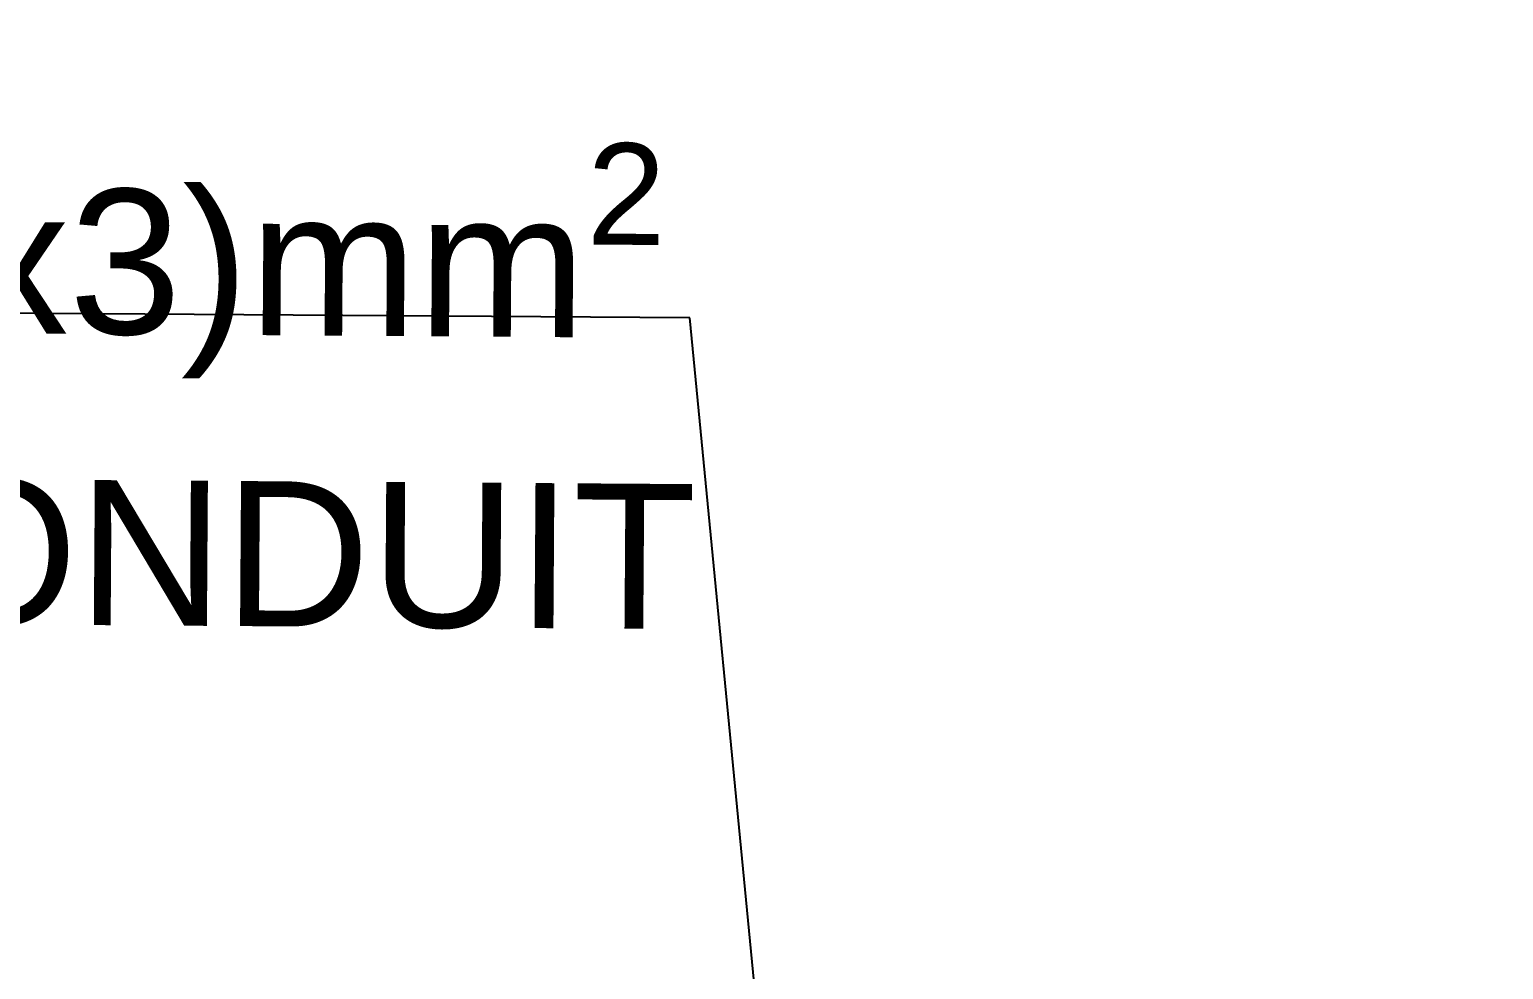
# Model space of a CAD drawing. Extents: x -678889171 to 586587, y -792238163 to 335485.
# Drawn here: x 85652 to 87213, y 44310 to 45305 of the extents above; entities that cross this region are included whole.
import ezdxf
from ezdxf import colors
from ezdxf.entities.mleader import LeaderData, LeaderLine
from ezdxf.math import Vec2, Vec3

# ---------------------------------------------------------------- set-up
doc = ezdxf.new("R2010")
doc.units = 0
doc.header["$MEASUREMENT"] = 0
doc.layers.add('E-TEXT', color=3, linetype='Continuous')
doc.styles.get("Standard").update_dxf_attribs({"font": 'arial.ttf'})

msp = doc.modelspace()

# ---------------------------------------------------------------- leaders
at = {"layer": 'E-TEXT', "color": 30}
ml = msp.add_multileader_mtext('Standard', dxfattribs=at)
ml.set_content('\\C30;CT{\\fArial|b0|i0|c178|p34;17}/DP-T-8 {\\A1;3(1x3)mm\\H0.7x;\\S2^ ;\\H1.42857x; \\P∅ 25 mm PVC CONDUIT}', color=3)
ml.set_leader_properties(color=30)
ml.build(insert=Vec2(0, 0))
ml.multileader.update_dxf_attribs({"text_right_attachment_type": 6, "dogleg_length": 0.2763936738358556, "arrow_head_size": 153.5520410199195, "scale": 2})
ctx = ml.context
ctx.base_point, ctx.scale, ctx.char_height, ctx.arrow_head_size, ctx.landing_gap_size, ctx.plane_origin, ctx.plane_x_axis, ctx.plane_y_axis = Vec3(83939.07215862145, 45120.44199941635, -5.937463493279333e-06), 2, 153.5520410199195, 153.5520410199195, 3.071040820398391, Vec3(81739.8830385443, 54267.8171648251, 3.002929201347315e-05), Vec3(0.999976866597217, -0.00680193137365684, 3.477911888746864e-09), Vec3(0.006801931373656824, 0.999976866597217, 4.799668914001097e-09)
ctx.right_attachment = 6
notes = []
notes.append((ctx, [(1, (1, 1, 0), (86351.45036510135, 44999.63386702538, 1.954170492958042e-06), (-0.9999768665972169, 0.006801931373656839, -3.477911888746863e-09), 0.5527873476717116, [(1, [(86458.5313286522, 43895.25816597537, -2.944313508300394e-06)], 0, [])])]))
ctx.mtext.insert, ctx.mtext.text_direction, ctx.mtext.rotation, ctx.mtext.width, ctx.mtext.defined_height, ctx.mtext.flow_direction, ctx.mtext.extrusion = Vec3(83942.68637084961, 45200.28517467063, -5.543452749583665e-06), Vec3(0.999976866597217, -0.006801931373656839, 3.477911888746863e-09), 6.276383323354838, 3689.840183907986, 503.608197250026, 5, Vec3(-3.510478451379605e-09, -4.775901363335934e-09, 1)
for ctx, leaders in notes:
    for number, flags, end, landing, length, lines in leaders:
        leader = LeaderData()
        leader.index, (leader.has_last_leader_line, leader.has_dogleg_vector, leader.attachment_direction) = number, flags
        leader.last_leader_point, leader.dogleg_vector, leader.dogleg_length = Vec3(end), Vec3(landing), length
        for number, points, colour, breaks in lines:
            line = LeaderLine()
            line.index, line.vertices, line.color, line.breaks = number, Vec3.list(points), colors.encode_raw_color(colour), breaks
            leader.lines.append(line)
        ctx.leaders.append(leader)

doc.saveas('drawing.dxf')
